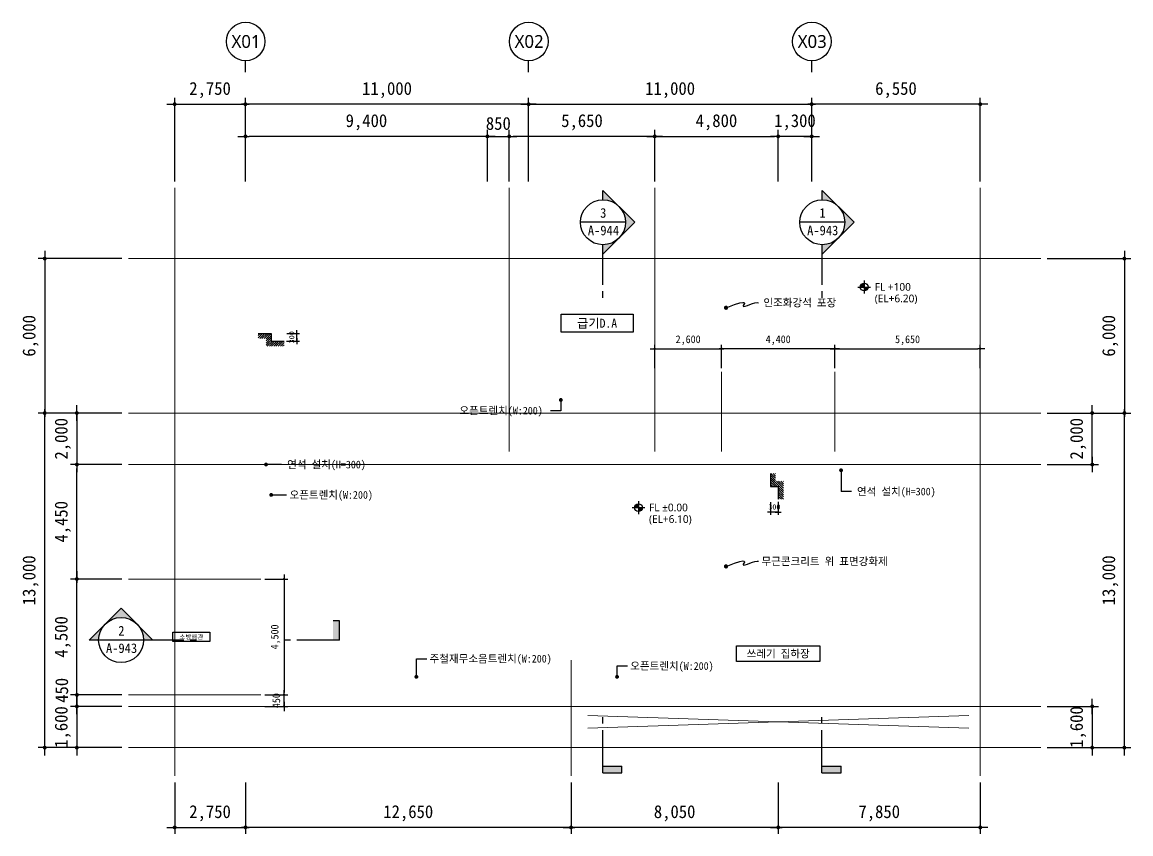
# Model space of a CAD drawing. Header units: inches. Extents: x 224105 to 519834, y 3350 to 70638.
# Drawn here: x 331417 to 374492, y 39100 to 70638 of the extents above; entities that cross this region are included whole.
import ezdxf
from ezdxf.enums import TextEntityAlignment as Align

# ---------------------------------------------------------------- set-up
doc = ezdxf.new("R2010")
doc.units = ezdxf.units.IN
doc.header["$MEASUREMENT"] = 0
doc.linetypes.add('CEN', pattern=[62, 60, -1, 0, -1])
doc.layers.get('0').update_dxf_attribs({"linetype": 'CONTINUOUS'})
for name, color, linetype, lineweight in [('A-AXIS-BUBL', 7, 'CONTINUOUS', 25), ('A-AXIS-LINE', 1, 'CEN', 15), ('A-DIMS', 7, 'CONTINUOUS', 25), ('A-ELEV-LIN3', 8, 'CONTINUOUS', 18), ('A-MKXS-LEAD', 7, 'CONTINUOUS', 25), ('A-MKXS-MAK1', 3, 'CONTINUOUS', 25), ('A-MKXS-TEXT1', 3, 'CONTINUOUS', 25), ('A-MKXS-TEXT2', 7, 'CONTINUOUS', 25), ('A-MKXX-SYMB', 7, 'CONTINUOUS', 25), ('A-XXXX-HATC', 8, 'CONTINUOUS', 18), ('A-XXXX-SYMB', 7, 'CONTINUOUS', 25), ('A-XXXX-TXT2', 3, 'CONTINUOUS', 25)]:
    doc.layers.add(name, color=color, linetype=linetype, lineweight=lineweight)
doc.styles.add('HY울릉도L', font='H2GTRE.TTF')
doc.styles.add('돋움체', font='')
doc.styles.add('맑은고딕', font='malgun.ttf')
doc.styles.get('돋움체').set_extended_font_data('DotumChe')
doc.dimstyles.new('CDIM', dxfattribs={"dimtxt": 2, "dimasz": 0.6, "dimexe": 1, "dimexo": 1, "dimgap": 1, "dimtad": 1, "dimdec": 0, "dimrnd": 0.5, "dimzin": 0, "dimdsep": 32, "dimlunit": 6, "dimtxsty": 'HY울릉도L', "dimblk1": '_CIDOT', "dimblk2": '_CIDOT', "dimsah": 1, "dimcen": 4.5, "dimclrd": 2, "dimclre": 2, "dimclrt": 7, "dimadec": 0, "dimazin": 0, "dimtfac": 1, "dimtdec": 0, "dimtix": 1, "dimtmove": 2, "dimatfit": 1, "dimldrblk": '_CIDOT', "dimfxl": 1, "dimtolj": 1, "dimtzin": 0, "dimlwd": -1, "dimarcsym": 0})

# ---------------------------------------------------------------- blocks, each defined once
blk = doc.blocks.new('_CIDOT')
at = {"color": 0, "linetype": 'ByBlock'}
blk.add_line((2, 0), (-1, 0), dxfattribs=at)
at = {"color": 0, "linetype": 'ByBlock', "const_width": 0.5}
blk.add_lwpolyline([(-0.25, 0, 1), (0.25, 0, 1)], format="xyb", close=True, dxfattribs=at)
blk = doc.blocks.new('*D125')
at = {"layer": 'A-DIMS', "lineweight": -2, "transparency": 16777216}
for p, q in [((358592, 57200), (358592, 58100)), ((362992, 57200), (362992, 58100))]:
    blk.add_line(p, q, dxfattribs=at)
at = {"layer": 'A-DIMS', "transparency": 16777216}
blk.add_line((362902, 57950), (358682, 57950), dxfattribs=at)
at = {"layer": 'A-DIMS', "transparency": 16777216, "xscale": 90, "yscale": 90, "zscale": 90, "rotation": 180}
blk.add_blockref('_CIDOT', (358592, 57950), dxfattribs=at)
at = {"layer": 'A-DIMS', "transparency": 16777216, "xscale": 90, "yscale": 90, "zscale": 90}
blk.add_blockref('_CIDOT', (362992, 57950), dxfattribs=at)
at = {"layer": 'A-DIMS', "color": 3, "transparency": 16777216, "insert": (360792, 58279), "char_height": 300, "attachment_point": 5, "style": '돋움체'}
blk.add_mtext('\\A1;4,400', dxfattribs=at)
blk = doc.blocks.new('*D126')
at = {"layer": 'A-DIMS', "lineweight": -2, "transparency": 16777216}
for p, q in [((355992, 57200), (355992, 58100)), ((358592, 57200), (358592, 58100))]:
    blk.add_line(p, q, dxfattribs=at)
at = {"layer": 'A-DIMS', "transparency": 16777216}
blk.add_line((356082, 57950), (358502, 57950), dxfattribs=at)
at = {"layer": 'A-DIMS', "transparency": 16777216, "xscale": 90, "yscale": 90, "zscale": 90, "rotation": 180}
blk.add_blockref('_CIDOT', (355992, 57950), dxfattribs=at)
at = {"layer": 'A-DIMS', "transparency": 16777216, "xscale": 90, "yscale": 90, "zscale": 90}
blk.add_blockref('_CIDOT', (358592, 57950), dxfattribs=at)
at = {"layer": 'A-DIMS', "color": 3, "transparency": 16777216, "insert": (357292, 58279), "char_height": 300, "attachment_point": 5, "style": '돋움체'}
blk.add_mtext('\\A1;2,600', dxfattribs=at)
blk = doc.blocks.new('*D127')
at = {"layer": 'A-DIMS', "lineweight": -2, "transparency": 16777216}
for p, q in [((362992, 57200), (362992, 58100)), ((368642, 57200), (368642, 58100))]:
    blk.add_line(p, q, dxfattribs=at)
at = {"layer": 'A-DIMS', "transparency": 16777216}
blk.add_line((363082, 57950), (368552, 57950), dxfattribs=at)
at = {"layer": 'A-DIMS', "transparency": 16777216, "xscale": 90, "yscale": 90, "zscale": 90, "rotation": 180}
blk.add_blockref('_CIDOT', (362992, 57950), dxfattribs=at)
at = {"layer": 'A-DIMS', "transparency": 16777216, "xscale": 90, "yscale": 90, "zscale": 90}
blk.add_blockref('_CIDOT', (368642, 57950), dxfattribs=at)
at = {"layer": 'A-DIMS', "color": 3, "transparency": 16777216, "insert": (365817, 58279), "char_height": 300, "attachment_point": 5, "style": '돋움체'}
blk.add_mtext('\\A1;5,650', dxfattribs=at)
blk = doc.blocks.new('*D128')
at = {"layer": 'A-DIMS', "lineweight": -2, "transparency": 16777216}
for p, q in [((340842, 49000), (341742, 49000)), ((340842, 44500), (341742, 44500))]:
    blk.add_line(p, q, dxfattribs=at)
at = {"layer": 'A-DIMS', "transparency": 16777216}
blk.add_line((341592, 48910), (341592, 44590), dxfattribs=at)
at = {"layer": 'A-DIMS', "transparency": 16777216, "xscale": 90, "yscale": 90, "zscale": 90}
for p, rotation in [((341592, 49000), 90), ((341592, 44500), 270)]:
    blk.add_blockref('_CIDOT', p, dxfattribs=dict(at, rotation=rotation))
at = {"layer": 'A-DIMS', "color": 3, "transparency": 16777216, "insert": (341264, 46750), "char_height": 300, "attachment_point": 5, "rotation": 90, "style": '돋움체'}
blk.add_mtext('\\A1;4,500', dxfattribs=at)
blk = doc.blocks.new('*D129')
at = {"layer": 'A-DIMS', "lineweight": -2, "transparency": 16777216}
for p, q in [((340842, 44500), (341742, 44500)), ((340842, 44050), (341742, 44050))]:
    blk.add_line(p, q, dxfattribs=at)
at = {"layer": 'A-DIMS', "transparency": 16777216}
for p, q in [((341592, 44590), (341592, 44680)), ((341592, 44050), (341592, 44500)), ((341592, 43960), (341592, 43870))]:
    blk.add_line(p, q, dxfattribs=at)
at = {"layer": 'A-DIMS', "transparency": 16777216, "xscale": 90, "yscale": 90, "zscale": 90}
for p, rotation in [((341592, 44500), 270), ((341592, 44050), 90)]:
    blk.add_blockref('_CIDOT', p, dxfattribs=dict(at, rotation=rotation))
at = {"layer": 'A-DIMS', "color": 3, "transparency": 16777216, "insert": (341292, 44275), "char_height": 300, "attachment_point": 5, "rotation": 90, "style": '돋움체'}
blk.add_mtext('\\A1;450', dxfattribs=at)
blk = doc.blocks.new('*D115')
at = {"layer": 'A-DIMS', "lineweight": -2, "transparency": 16777216}
for p, q in [((340092, 64450), (340092, 67700)), ((351092, 64450), (351092, 67700))]:
    blk.add_line(p, q, dxfattribs=at)
at = {"layer": 'A-DIMS', "transparency": 16777216}
blk.add_line((350942, 67450), (340242, 67450), dxfattribs=at)
at = {"layer": 'A-DIMS', "transparency": 16777216, "xscale": 150, "yscale": 150, "zscale": 150, "rotation": 180}
blk.add_blockref('_CIDOT', (340092, 67450), dxfattribs=at)
at = {"layer": 'A-DIMS', "transparency": 16777216, "xscale": 150, "yscale": 150, "zscale": 150}
blk.add_blockref('_CIDOT', (351092, 67450), dxfattribs=at)
at = {"layer": 'A-DIMS', "color": 3, "transparency": 16777216, "insert": (345592, 67998), "char_height": 500, "attachment_point": 5, "style": '돋움체'}
blk.add_mtext('\\A1;11,000', dxfattribs=at)
blk = doc.blocks.new('*D116')
at = {"layer": 'A-DIMS', "lineweight": -2, "transparency": 16777216}
for p, q in [((351092, 64450), (351092, 67700)), ((362092, 64450), (362092, 67700))]:
    blk.add_line(p, q, dxfattribs=at)
at = {"layer": 'A-DIMS', "transparency": 16777216}
blk.add_line((351242, 67450), (361942, 67450), dxfattribs=at)
at = {"layer": 'A-DIMS', "transparency": 16777216, "xscale": 150, "yscale": 150, "zscale": 150, "rotation": 180}
blk.add_blockref('_CIDOT', (351092, 67450), dxfattribs=at)
at = {"layer": 'A-DIMS', "transparency": 16777216, "xscale": 150, "yscale": 150, "zscale": 150}
blk.add_blockref('_CIDOT', (362092, 67450), dxfattribs=at)
at = {"layer": 'A-DIMS', "color": 3, "transparency": 16777216, "insert": (356592, 67998), "char_height": 500, "attachment_point": 5, "style": '돋움체'}
blk.add_mtext('\\A1;11,000', dxfattribs=at)
blk = doc.blocks.new('*D117')
at = {"layer": 'A-DIMS', "lineweight": -2, "transparency": 16777216}
for p, q in [((362092, 64450), (362092, 67700)), ((368642, 64450), (368642, 67700))]:
    blk.add_line(p, q, dxfattribs=at)
at = {"layer": 'A-DIMS', "transparency": 16777216}
blk.add_line((368492, 67450), (362242, 67450), dxfattribs=at)
at = {"layer": 'A-DIMS', "transparency": 16777216, "xscale": 150, "yscale": 150, "zscale": 150, "rotation": 180}
blk.add_blockref('_CIDOT', (362092, 67450), dxfattribs=at)
at = {"layer": 'A-DIMS', "transparency": 16777216, "xscale": 150, "yscale": 150, "zscale": 150}
blk.add_blockref('_CIDOT', (368642, 67450), dxfattribs=at)
at = {"layer": 'A-DIMS', "color": 3, "transparency": 16777216, "insert": (365367, 67998), "char_height": 500, "attachment_point": 5, "style": '돋움체'}
blk.add_mtext('\\A1;6,550', dxfattribs=at)
blk = doc.blocks.new('*D118')
at = {"layer": 'A-DIMS', "lineweight": -2, "transparency": 16777216}
for p, q in [((335292, 55450), (332042, 55450)), ((335292, 42450), (332042, 42450))]:
    blk.add_line(p, q, dxfattribs=at)
at = {"layer": 'A-DIMS', "transparency": 16777216}
blk.add_line((332292, 42600), (332292, 55300), dxfattribs=at)
at = {"layer": 'A-DIMS', "transparency": 16777216, "xscale": 150, "yscale": 150, "zscale": 150}
for p, rotation in [((332292, 55450), 90), ((332292, 42450), 270)]:
    blk.add_blockref('_CIDOT', p, dxfattribs=dict(at, rotation=rotation))
at = {"layer": 'A-DIMS', "color": 3, "transparency": 16777216, "insert": (331745, 48950), "char_height": 500, "attachment_point": 5, "rotation": 90, "style": '돋움체'}
blk.add_mtext('\\A1;13,000', dxfattribs=at)
blk = doc.blocks.new('*D119')
at = {"layer": 'A-DIMS', "lineweight": -2, "transparency": 16777216}
for p, q in [((335292, 61450), (332042, 61450)), ((335292, 55450), (332042, 55450))]:
    blk.add_line(p, q, dxfattribs=at)
at = {"layer": 'A-DIMS', "transparency": 16777216}
blk.add_line((332292, 61300), (332292, 55600), dxfattribs=at)
at = {"layer": 'A-DIMS', "transparency": 16777216, "xscale": 150, "yscale": 150, "zscale": 150}
for p, rotation in [((332292, 61450), 90), ((332292, 55450), 270)]:
    blk.add_blockref('_CIDOT', p, dxfattribs=dict(at, rotation=rotation))
at = {"layer": 'A-DIMS', "color": 3, "transparency": 16777216, "insert": (331745, 58450), "char_height": 500, "attachment_point": 5, "rotation": 90, "style": '돋움체'}
blk.add_mtext('\\A1;6,000', dxfattribs=at)
blk = doc.blocks.new('*D120')
at = {"layer": 'A-DIMS', "lineweight": -2, "transparency": 16777216}
for p, q in [((335292, 44050), (333292, 44050)), ((335292, 42450), (333292, 42450))]:
    blk.add_line(p, q, dxfattribs=at)
at = {"layer": 'A-DIMS', "transparency": 16777216}
for p, q in [((333542, 44200), (333542, 44350)), ((333542, 44050), (333542, 42450)), ((333542, 42300), (333542, 42150))]:
    blk.add_line(p, q, dxfattribs=at)
at = {"layer": 'A-DIMS', "transparency": 16777216, "xscale": 150, "yscale": 150, "zscale": 150}
for p, rotation in [((333542, 44050), 270), ((333542, 42450), 90)]:
    blk.add_blockref('_CIDOT', p, dxfattribs=dict(at, rotation=rotation))
at = {"layer": 'A-DIMS', "color": 3, "transparency": 16777216, "insert": (332995, 43250), "char_height": 500, "attachment_point": 5, "rotation": 90, "style": '돋움체'}
blk.add_mtext('\\A1;1,600', dxfattribs=at)
blk = doc.blocks.new('*D121')
at = {"layer": 'A-DIMS', "lineweight": -2, "transparency": 16777216}
for p, q in [((371242, 55450), (374492, 55450)), ((371242, 42450), (374492, 42450))]:
    blk.add_line(p, q, dxfattribs=at)
at = {"layer": 'A-DIMS', "transparency": 16777216}
blk.add_line((374242, 42600), (374242, 55300), dxfattribs=at)
at = {"layer": 'A-DIMS', "transparency": 16777216, "xscale": 150, "yscale": 150, "zscale": 150}
for p, rotation in [((374242, 55450), 90), ((374242, 42450), 270)]:
    blk.add_blockref('_CIDOT', p, dxfattribs=dict(at, rotation=rotation))
at = {"layer": 'A-DIMS', "color": 3, "transparency": 16777216, "insert": (373695, 48950), "char_height": 500, "attachment_point": 5, "rotation": 90, "style": '돋움체'}
blk.add_mtext('\\A1;13,000', dxfattribs=at)
blk = doc.blocks.new('*D122')
at = {"layer": 'A-DIMS', "lineweight": -2, "transparency": 16777216}
for p, q in [((371242, 61450), (374492, 61450)), ((371242, 55450), (374492, 55450))]:
    blk.add_line(p, q, dxfattribs=at)
at = {"layer": 'A-DIMS', "transparency": 16777216}
blk.add_line((374242, 61300), (374242, 55600), dxfattribs=at)
at = {"layer": 'A-DIMS', "transparency": 16777216, "xscale": 150, "yscale": 150, "zscale": 150}
for p, rotation in [((374242, 61450), 90), ((374242, 55450), 270)]:
    blk.add_blockref('_CIDOT', p, dxfattribs=dict(at, rotation=rotation))
at = {"layer": 'A-DIMS', "color": 3, "transparency": 16777216, "insert": (373695, 58450), "char_height": 500, "attachment_point": 5, "rotation": 90, "style": '돋움체'}
blk.add_mtext('\\A1;6,000', dxfattribs=at)
blk = doc.blocks.new('*D123')
at = {"layer": 'A-DIMS', "lineweight": -2, "transparency": 16777216}
for p, q in [((371242, 44050), (373242, 44050)), ((371242, 42450), (373242, 42450))]:
    blk.add_line(p, q, dxfattribs=at)
at = {"layer": 'A-DIMS', "transparency": 16777216}
for p, q in [((372992, 44200), (372992, 44350)), ((372992, 44050), (372992, 42450)), ((372992, 42300), (372992, 42150))]:
    blk.add_line(p, q, dxfattribs=at)
at = {"layer": 'A-DIMS', "transparency": 16777216, "xscale": 150, "yscale": 150, "zscale": 150}
for p, rotation in [((372992, 44050), 270), ((372992, 42450), 90)]:
    blk.add_blockref('_CIDOT', p, dxfattribs=dict(at, rotation=rotation))
at = {"layer": 'A-DIMS', "color": 3, "transparency": 16777216, "insert": (372445, 43250), "char_height": 500, "attachment_point": 5, "rotation": 90, "style": '돋움체'}
blk.add_mtext('\\A1;1,600', dxfattribs=at)
blk = doc.blocks.new('*D124')
at = {"layer": 'A-DIMS', "transparency": 16777216}
for p, q in [((372992, 55600), (372992, 55750)), ((372992, 53450), (372992, 55450)), ((372992, 53300), (372992, 53150))]:
    blk.add_line(p, q, dxfattribs=at)
at = {"layer": 'A-DIMS', "lineweight": -2, "transparency": 16777216}
for p, q in [((371242, 55450), (373242, 55450)), ((371242, 53450), (373242, 53450))]:
    blk.add_line(p, q, dxfattribs=at)
at = {"layer": 'A-DIMS', "transparency": 16777216, "xscale": 150, "yscale": 150, "zscale": 150}
for p, rotation in [((372992, 55450), 270), ((372992, 53450), 90)]:
    blk.add_blockref('_CIDOT', p, dxfattribs=dict(at, rotation=rotation))
at = {"layer": 'A-DIMS', "color": 3, "transparency": 16777216, "insert": (372445, 54450), "char_height": 500, "attachment_point": 5, "rotation": 90, "style": '돋움체'}
blk.add_mtext('\\A1;2,000', dxfattribs=at)
blk = doc.blocks.new('*D104')
at = {"layer": 'A-DIMS', "lineweight": -2, "transparency": 16777216}
for p, q in [((340092, 41100), (340092, 39100)), ((352742, 41100), (352742, 39100))]:
    blk.add_line(p, q, dxfattribs=at)
at = {"layer": 'A-DIMS', "transparency": 16777216}
blk.add_line((352592, 39350), (340242, 39350), dxfattribs=at)
at = {"layer": 'A-DIMS', "transparency": 16777216, "xscale": 150, "yscale": 150, "zscale": 150, "rotation": 180}
blk.add_blockref('_CIDOT', (340092, 39350), dxfattribs=at)
at = {"layer": 'A-DIMS', "transparency": 16777216, "xscale": 150, "yscale": 150, "zscale": 150}
blk.add_blockref('_CIDOT', (352742, 39350), dxfattribs=at)
at = {"layer": 'A-DIMS', "color": 3, "transparency": 16777216, "insert": (346417, 39898), "char_height": 500, "attachment_point": 5, "style": '돋움체'}
blk.add_mtext('\\A1;12,650', dxfattribs=at)
blk = doc.blocks.new('*D105')
at = {"layer": 'A-DIMS', "lineweight": -2, "transparency": 16777216}
for p, q in [((360792, 41100), (360792, 39100)), ((368642, 41100), (368642, 39100))]:
    blk.add_line(p, q, dxfattribs=at)
at = {"layer": 'A-DIMS', "transparency": 16777216}
blk.add_line((368492, 39350), (360942, 39350), dxfattribs=at)
at = {"layer": 'A-DIMS', "transparency": 16777216, "xscale": 150, "yscale": 150, "zscale": 150, "rotation": 180}
blk.add_blockref('_CIDOT', (360792, 39350), dxfattribs=at)
at = {"layer": 'A-DIMS', "transparency": 16777216, "xscale": 150, "yscale": 150, "zscale": 150}
blk.add_blockref('_CIDOT', (368642, 39350), dxfattribs=at)
at = {"layer": 'A-DIMS', "color": 3, "transparency": 16777216, "insert": (364717, 39898), "char_height": 500, "attachment_point": 5, "style": '돋움체'}
blk.add_mtext('\\A1;7,850', dxfattribs=at)
blk = doc.blocks.new('*D106')
at = {"layer": 'A-DIMS', "lineweight": -2, "transparency": 16777216}
for p, q in [((337342, 41100), (337342, 39100)), ((340092, 41100), (340092, 39100))]:
    blk.add_line(p, q, dxfattribs=at)
at = {"layer": 'A-DIMS', "transparency": 16777216}
blk.add_line((337492, 39350), (339942, 39350), dxfattribs=at)
at = {"layer": 'A-DIMS', "transparency": 16777216, "xscale": 150, "yscale": 150, "zscale": 150, "rotation": 180}
blk.add_blockref('_CIDOT', (337342, 39350), dxfattribs=at)
at = {"layer": 'A-DIMS', "transparency": 16777216, "xscale": 150, "yscale": 150, "zscale": 150}
blk.add_blockref('_CIDOT', (340092, 39350), dxfattribs=at)
at = {"layer": 'A-DIMS', "color": 3, "transparency": 16777216, "insert": (338717, 39898), "char_height": 500, "attachment_point": 5, "style": '돋움체'}
blk.add_mtext('\\A1;2,750', dxfattribs=at)
blk = doc.blocks.new('*D107')
at = {"layer": 'A-DIMS', "transparency": 16777216}
for p, q in [((333542, 44650), (333542, 44800)), ((333542, 44500), (333542, 44050)), ((333542, 43900), (333542, 43750))]:
    blk.add_line(p, q, dxfattribs=at)
at = {"layer": 'A-DIMS', "lineweight": -2, "transparency": 16777216}
for p, q in [((335292, 44500), (333292, 44500)), ((335292, 44050), (333292, 44050))]:
    blk.add_line(p, q, dxfattribs=at)
at = {"layer": 'A-DIMS', "transparency": 16777216, "xscale": 150, "yscale": 150, "zscale": 150}
for p, rotation in [((333542, 44500), 270), ((333542, 44050), 90)]:
    blk.add_blockref('_CIDOT', p, dxfattribs=dict(at, rotation=rotation))
at = {"layer": 'A-DIMS', "color": 3, "transparency": 16777216, "insert": (332955, 44675), "char_height": 500, "attachment_point": 5, "rotation": 90, "style": '돋움체'}
blk.add_mtext('\\A1;450', dxfattribs=at)
blk = doc.blocks.new('*D108')
at = {"layer": 'A-DIMS', "lineweight": -2, "transparency": 16777216}
for p, q in [((335292, 53450), (333292, 53450)), ((335292, 49000), (333292, 49000))]:
    blk.add_line(p, q, dxfattribs=at)
at = {"layer": 'A-DIMS', "transparency": 16777216}
blk.add_line((333542, 49150), (333542, 53300), dxfattribs=at)
at = {"layer": 'A-DIMS', "transparency": 16777216, "xscale": 150, "yscale": 150, "zscale": 150}
for p, rotation in [((333542, 53450), 90), ((333542, 49000), 270)]:
    blk.add_blockref('_CIDOT', p, dxfattribs=dict(at, rotation=rotation))
at = {"layer": 'A-DIMS', "color": 3, "transparency": 16777216, "insert": (332995, 51225), "char_height": 500, "attachment_point": 5, "rotation": 90, "style": '돋움체'}
blk.add_mtext('\\A1;4,450', dxfattribs=at)
blk = doc.blocks.new('*D109')
at = {"layer": 'A-DIMS', "lineweight": -2, "transparency": 16777216}
for p, q in [((337342, 64450), (337342, 67700)), ((340092, 64450), (340092, 67700))]:
    blk.add_line(p, q, dxfattribs=at)
at = {"layer": 'A-DIMS', "transparency": 16777216}
blk.add_line((337492, 67450), (339942, 67450), dxfattribs=at)
at = {"layer": 'A-DIMS', "transparency": 16777216, "xscale": 150, "yscale": 150, "zscale": 150, "rotation": 180}
blk.add_blockref('_CIDOT', (337342, 67450), dxfattribs=at)
at = {"layer": 'A-DIMS', "transparency": 16777216, "xscale": 150, "yscale": 150, "zscale": 150}
blk.add_blockref('_CIDOT', (340092, 67450), dxfattribs=at)
at = {"layer": 'A-DIMS', "color": 3, "transparency": 16777216, "insert": (338717, 67998), "char_height": 500, "attachment_point": 5, "style": '돋움체'}
blk.add_mtext('\\A1;2,750', dxfattribs=at)
blk = doc.blocks.new('*D110')
at = {"layer": 'A-DIMS', "lineweight": -2, "transparency": 16777216}
for p, q in [((340092, 64450), (340092, 66450)), ((349492, 64450), (349492, 66450))]:
    blk.add_line(p, q, dxfattribs=at)
at = {"layer": 'A-DIMS', "transparency": 16777216}
blk.add_line((349342, 66200), (340242, 66200), dxfattribs=at)
at = {"layer": 'A-DIMS', "transparency": 16777216, "xscale": 150, "yscale": 150, "zscale": 150, "rotation": 180}
blk.add_blockref('_CIDOT', (340092, 66200), dxfattribs=at)
at = {"layer": 'A-DIMS', "transparency": 16777216, "xscale": 150, "yscale": 150, "zscale": 150}
blk.add_blockref('_CIDOT', (349492, 66200), dxfattribs=at)
at = {"layer": 'A-DIMS', "color": 3, "transparency": 16777216, "insert": (344792, 66748), "char_height": 500, "attachment_point": 5, "style": '돋움체'}
blk.add_mtext('\\A1;9,400', dxfattribs=at)
blk = doc.blocks.new('*D111')
at = {"layer": 'A-DIMS', "lineweight": -2, "transparency": 16777216}
for p, q in [((349492, 64450), (349492, 66450)), ((350342, 64450), (350342, 66450))]:
    blk.add_line(p, q, dxfattribs=at)
at = {"layer": 'A-DIMS', "transparency": 16777216}
for p, q in [((349342, 66200), (349192, 66200)), ((349492, 66200), (350342, 66200)), ((350492, 66200), (350642, 66200))]:
    blk.add_line(p, q, dxfattribs=at)
at = {"layer": 'A-DIMS', "transparency": 16777216, "xscale": 150, "yscale": 150, "zscale": 150}
blk.add_blockref('_CIDOT', (349492, 66200), dxfattribs=at)
at = {"layer": 'A-DIMS', "transparency": 16777216, "xscale": 150, "yscale": 150, "zscale": 150, "rotation": 180}
blk.add_blockref('_CIDOT', (350342, 66200), dxfattribs=at)
at = {"layer": 'A-DIMS', "color": 3, "transparency": 16777216, "insert": (349917, 66700), "char_height": 500, "attachment_point": 5, "style": '돋움체'}
blk.add_mtext('\\A1;850', dxfattribs=at)
blk = doc.blocks.new('*D112')
at = {"layer": 'A-DIMS', "lineweight": -2, "transparency": 16777216}
for p, q in [((350342, 64450), (350342, 66450)), ((355992, 64450), (355992, 66450))]:
    blk.add_line(p, q, dxfattribs=at)
at = {"layer": 'A-DIMS', "transparency": 16777216}
blk.add_line((355842, 66200), (350492, 66200), dxfattribs=at)
at = {"layer": 'A-DIMS', "transparency": 16777216, "xscale": 150, "yscale": 150, "zscale": 150, "rotation": 180}
blk.add_blockref('_CIDOT', (350342, 66200), dxfattribs=at)
at = {"layer": 'A-DIMS', "transparency": 16777216, "xscale": 150, "yscale": 150, "zscale": 150}
blk.add_blockref('_CIDOT', (355992, 66200), dxfattribs=at)
at = {"layer": 'A-DIMS', "color": 3, "transparency": 16777216, "insert": (353167, 66748), "char_height": 500, "attachment_point": 5, "style": '돋움체'}
blk.add_mtext('\\A1;5,650', dxfattribs=at)
blk = doc.blocks.new('*D113')
at = {"layer": 'A-DIMS', "lineweight": -2, "transparency": 16777216}
for p, q in [((355992, 64450), (355992, 66450)), ((360792, 64450), (360792, 66450))]:
    blk.add_line(p, q, dxfattribs=at)
at = {"layer": 'A-DIMS', "transparency": 16777216}
blk.add_line((356142, 66200), (360642, 66200), dxfattribs=at)
at = {"layer": 'A-DIMS', "transparency": 16777216, "xscale": 150, "yscale": 150, "zscale": 150, "rotation": 180}
blk.add_blockref('_CIDOT', (355992, 66200), dxfattribs=at)
at = {"layer": 'A-DIMS', "transparency": 16777216, "xscale": 150, "yscale": 150, "zscale": 150}
blk.add_blockref('_CIDOT', (360792, 66200), dxfattribs=at)
at = {"layer": 'A-DIMS', "color": 3, "transparency": 16777216, "insert": (358392, 66748), "char_height": 500, "attachment_point": 5, "style": '돋움체'}
blk.add_mtext('\\A1;4,800', dxfattribs=at)
blk = doc.blocks.new('*D114')
at = {"layer": 'A-DIMS', "lineweight": -2, "transparency": 16777216}
for p, q in [((360792, 64450), (360792, 66450)), ((362092, 64450), (362092, 66450))]:
    blk.add_line(p, q, dxfattribs=at)
at = {"layer": 'A-DIMS', "transparency": 16777216}
for p, q in [((360642, 66200), (360492, 66200)), ((362092, 66200), (360792, 66200)), ((362242, 66200), (362392, 66200))]:
    blk.add_line(p, q, dxfattribs=at)
at = {"layer": 'A-DIMS', "transparency": 16777216, "xscale": 150, "yscale": 150, "zscale": 150}
blk.add_blockref('_CIDOT', (360792, 66200), dxfattribs=at)
at = {"layer": 'A-DIMS', "transparency": 16777216, "xscale": 150, "yscale": 150, "zscale": 150, "rotation": 180}
blk.add_blockref('_CIDOT', (362092, 66200), dxfattribs=at)
at = {"layer": 'A-DIMS', "color": 3, "transparency": 16777216, "insert": (361442, 66748), "char_height": 500, "attachment_point": 5, "style": '돋움체'}
blk.add_mtext('\\A1;1,300', dxfattribs=at)
blk = doc.blocks.new('*D101')
at = {"layer": 'A-DIMS', "lineweight": -2, "transparency": 16777216}
for p, q in [((335292, 49000), (333292, 49000)), ((335292, 44500), (333292, 44500))]:
    blk.add_line(p, q, dxfattribs=at)
at = {"layer": 'A-DIMS', "transparency": 16777216}
blk.add_line((333542, 44650), (333542, 48850), dxfattribs=at)
at = {"layer": 'A-DIMS', "transparency": 16777216, "xscale": 150, "yscale": 150, "zscale": 150}
for p, rotation in [((333542, 49000), 90), ((333542, 44500), 270)]:
    blk.add_blockref('_CIDOT', p, dxfattribs=dict(at, rotation=rotation))
at = {"layer": 'A-DIMS', "color": 3, "transparency": 16777216, "insert": (332995, 46750), "char_height": 500, "attachment_point": 5, "rotation": 90, "style": '돋움체'}
blk.add_mtext('\\A1;4,500', dxfattribs=at)
blk = doc.blocks.new('*D102')
at = {"layer": 'A-DIMS', "transparency": 16777216}
for p, q in [((333542, 55600), (333542, 55750)), ((333542, 55450), (333542, 53450)), ((333542, 53300), (333542, 53150))]:
    blk.add_line(p, q, dxfattribs=at)
at = {"layer": 'A-DIMS', "lineweight": -2, "transparency": 16777216}
for p, q in [((335292, 55450), (333292, 55450)), ((335292, 53450), (333292, 53450))]:
    blk.add_line(p, q, dxfattribs=at)
at = {"layer": 'A-DIMS', "transparency": 16777216, "xscale": 150, "yscale": 150, "zscale": 150}
for p, rotation in [((333542, 55450), 270), ((333542, 53450), 90)]:
    blk.add_blockref('_CIDOT', p, dxfattribs=dict(at, rotation=rotation))
at = {"layer": 'A-DIMS', "color": 3, "transparency": 16777216, "insert": (332995, 54450), "char_height": 500, "attachment_point": 5, "rotation": 90, "style": '돋움체'}
blk.add_mtext('\\A1;2,000', dxfattribs=at)
blk = doc.blocks.new('*D103')
at = {"layer": 'A-DIMS', "lineweight": -2, "transparency": 16777216}
for p, q in [((352742, 41100), (352742, 39100)), ((360792, 41100), (360792, 39100))]:
    blk.add_line(p, q, dxfattribs=at)
at = {"layer": 'A-DIMS', "transparency": 16777216}
blk.add_line((360642, 39350), (352892, 39350), dxfattribs=at)
at = {"layer": 'A-DIMS', "transparency": 16777216, "xscale": 150, "yscale": 150, "zscale": 150, "rotation": 180}
blk.add_blockref('_CIDOT', (352742, 39350), dxfattribs=at)
at = {"layer": 'A-DIMS', "transparency": 16777216, "xscale": 150, "yscale": 150, "zscale": 150}
blk.add_blockref('_CIDOT', (360792, 39350), dxfattribs=at)
at = {"layer": 'A-DIMS', "color": 3, "transparency": 16777216, "insert": (356767, 39898), "char_height": 500, "attachment_point": 5, "style": '돋움체'}
blk.add_mtext('\\A1;8,050', dxfattribs=at)
blk = doc.blocks.new('*D151')
at = {"layer": 'A-DIMS', "lineweight": -2, "transparency": 16777216}
for p, q in [((360492, 51988), (360492, 51501)), ((360792, 52000), (360792, 51501))]:
    blk.add_line(p, q, dxfattribs=at)
at = {"layer": 'A-DIMS', "transparency": 16777216}
for p, q in [((360432, 51601), (360372, 51601)), ((360792, 51601), (360492, 51601)), ((360852, 51601), (360912, 51601))]:
    blk.add_line(p, q, dxfattribs=at)
at = {"layer": 'A-DIMS', "transparency": 16777216, "xscale": 60, "yscale": 60, "zscale": 60}
blk.add_blockref('_CIDOT', (360492, 51601), dxfattribs=at)
at = {"layer": 'A-DIMS', "transparency": 16777216, "xscale": 60, "yscale": 60, "zscale": 60, "rotation": 180}
blk.add_blockref('_CIDOT', (360792, 51601), dxfattribs=at)
at = {"layer": 'A-DIMS', "color": 3, "transparency": 16777216, "insert": (360642, 51801), "char_height": 200, "attachment_point": 5, "style": '돋움체'}
blk.add_mtext('\\A1;300', dxfattribs=at)
blk = doc.blocks.new('*D152')
at = {"layer": 'A-DIMS', "transparency": 16777216}
for p, q in [((342091, 58604), (342091, 58664)), ((342091, 58244), (342091, 58544)), ((342091, 58184), (342091, 58124))]:
    blk.add_line(p, q, dxfattribs=at)
at = {"layer": 'A-DIMS', "lineweight": -2, "transparency": 16777216}
for p, q in [((341692, 58244), (342191, 58244)), ((341704, 58544), (342191, 58544))]:
    blk.add_line(p, q, dxfattribs=at)
at = {"layer": 'A-DIMS', "transparency": 16777216, "xscale": 60, "yscale": 60, "zscale": 60}
for p, rotation in [((342091, 58544), 270), ((342091, 58244), 90)]:
    blk.add_blockref('_CIDOT', p, dxfattribs=dict(at, rotation=rotation))
at = {"layer": 'A-DIMS', "color": 3, "transparency": 16777216, "insert": (341891, 58394), "char_height": 200, "attachment_point": 5, "rotation": 90, "style": '돋움체'}
blk.add_mtext('\\A1;300', dxfattribs=at)

msp = doc.modelspace()

# ---------------------------------------------------------------- hatches: boundary and pattern name
at = {"layer": 'A-MKXS-MAK1'}
h = msp.add_hatch(color=256, dxfattribs=at)
h.paths.add_polyline_path([(355221.1, 62862.6), (354602.4, 62243.9, 0.4142136), (354602.4, 63481.3)])
h.paths.add_polyline_path([(354602.4, 62243.9), (353983.6, 61625.2), (353983.6, 61987.6, 0.1989124)])
h.paths.add_polyline_path([(354602.4, 63481.3, 0.1989124), (353983.6, 63737.6), (353983.6, 64100)])
h = msp.add_hatch(color=256, dxfattribs=at)
h.paths.add_polyline_path([(363740.8, 62862.6), (363122, 62243.9, 0.4142136), (363122, 63481.3)])
h.paths.add_polyline_path([(363122, 62243.9), (362503.3, 61625.2), (362503.3, 61987.6, 0.1989124)])
h.paths.add_polyline_path([(363122, 63481.3, 0.1989124), (362503.3, 63737.6), (362503.3, 64100)])
h = msp.add_hatch(color=256, dxfattribs=at)
h.paths.add_polyline_path([(335260.4, 47867.5), (335879.1, 47248.8, 0.4142136), (334641.6, 47248.8)])
h.paths.add_polyline_path([(335879.1, 47248.8), (336497.8, 46630), (336135.4, 46630, 0.1989124)])
h.paths.add_polyline_path([(334641.6, 47248.8, 0.1989124), (334385.4, 46630), (334022.9, 46630)])
for points in [[(343499.7, 47380), (343749.7, 47380), (343749.7, 46630), (343499.7, 46630)], [(354721.8, 41725), (354721.8, 41475), (353971.8, 41475), (353971.8, 41725)], [(363241.5, 41725), (363241.5, 41475), (362491.5, 41475), (362491.5, 41725)]]:
    msp.add_hatch(color=256, dxfattribs=at).paths.add_polyline_path(points)
at = {"layer": 'A-XXXX-HATC'}
h = msp.add_hatch(dxfattribs=at)
h.set_pattern_fill('BRICK', color=256, scale=60.000001, style=0)
h.set_pattern_definition([(45, (233228.8, -22088.91), (-42.426407, 42.426407), [])])
h.paths.add_polyline_path([(340892.2, 58343.9), (340892.2, 58043.9), (341592.2, 58043.9), (341592.2, 58243.9), (341092.2, 58243.9), (341092.2, 58543.9), (340592.2, 58543.9), (340591.9, 58343.9)])
h = msp.add_hatch(dxfattribs=at)
h.set_pattern_fill('BRICK', color=256, scale=60.000001, angle=90, style=0)
h.set_pattern_definition([(135, (441125.057, -55263.38), (-42.426407, -42.426407), [])])
h.paths.add_polyline_path([(360692.2, 52800), (360992.2, 52800), (360992.2, 52100), (360792.2, 52100), (360792.2, 52600), (360492.2, 52600), (360492.2, 53100), (360692.2, 53100.3)])
at = {"layer": 'A-XXXX-SYMB'}
h = msp.add_hatch(color=256, dxfattribs=at)
h.paths.add_polyline_path([(364133.3, 60495.1, 0.4142136), (363983.3, 60345.1), (364133.3, 60345.1)])
h.paths.add_polyline_path([(364283.3, 60345.1), (364133.3, 60345.1), (364133.3, 60195.1, 0.4142136)])
h = msp.add_hatch(color=256, dxfattribs=at)
h.paths.add_polyline_path([(355362.6, 51923.6, 0.4142136), (355212.6, 51773.6), (355362.6, 51773.6)])
h.paths.add_polyline_path([(355512.6, 51773.6), (355362.6, 51773.6), (355362.6, 51623.6, 0.4142136)])

# ---------------------------------------------------------------- linework, layer by layer
at = {"layer": 'A-AXIS-BUBL', "ltscale": 0.2}
for p, q in [((340092.2, 68700), (340092.2, 69137.6)), ((351092.2, 68700), (351092.2, 69137.6)), ((362092.2, 68700), (362092.2, 69137.6))]:
    msp.add_line(p, q, dxfattribs=at)
for centre in [(340099.6, 69887.5), (351099.6, 69887.5), (362099.6, 69887.5)]:
    msp.add_circle(centre, 750, dxfattribs=at)
at = {"layer": 'A-AXIS-LINE'}
for p, q in [((337342.2, 41350), (337342.2, 64200)), ((350342.2, 53950), (350342.2, 64200)), ((355992.2, 53950), (355992.2, 64200)), ((368642.2, 41350), (368642.2, 64200)), ((370992.2, 61450), (335542.2, 61450)), ((358592.2, 53950), (358592.2, 57050)), ((362992.2, 53950), (362992.2, 57050)), ((370992.2, 55450), (335542.2, 55450)), ((370992.2, 53450), (335542.2, 53450)), ((340692.2, 49000), (335542.2, 49000)), ((352742.2, 41350), (352742.2, 45850)), ((340692.2, 44500), (335542.2, 44500)), ((370992.2, 44050), (335542.2, 44050)), ((370992.2, 42450), (335542.2, 42450))]:
    msp.add_line(p, q, dxfattribs=at)
at = {"layer": 'A-ELEV-LIN3'}
for p, q in [((353392.2, 43200), (368192.2, 43700)), ((368192.2, 43200), (353392.2, 43700))]:
    msp.add_line(p, q, dxfattribs=at)
at = {"layer": 'A-MKXS-LEAD'}
for p, q in [((340892.2, 53450), (340892.2, 53450)), ((341492.2, 53450), (340892.2, 53450)), ((363233.8, 53225.5), (363233.8, 52400.8)), ((363633.8, 52400.8), (363233.8, 52400.8))]:
    msp.add_line(p, q, dxfattribs=at)
for points, const_width in [([(358722.2, 59544.9, 1), (358805.2, 59536.6, 1)], 80), ([(352308.4, 55958.6, -1), (352383.4, 55958.6, -1)], 75), ([(340854.7, 53450, 1), (340929.7, 53450, 1)], 75), ([(363196.3, 53225.5, 1), (363271.3, 53225.5, 1)], 75), ([(341054.7, 52270.3, 1), (341129.7, 52270.3, 1)], 75), ([(358722.2, 49495, 1), (358805.2, 49486.7, 1)], 80), ([(346696, 45200, 1), (346771, 45200, 1)], 75), ([(354493, 45200, 1), (354568, 45200, 1)], 75)]:
    msp.add_lwpolyline(points, format="xyb", close=True, dxfattribs=dict(at, const_width=const_width))
for points in [[(358763.7, 59540.7), (359089.5, 59663.6), (359301.9, 59729.9), (359422.7, 59751.4), (359474, 59739.8), (359477.8, 59706.8), (359456.2, 59664.1), (359431.1, 59623.4), (359424.6, 59596.5), (359453.4, 59592.1), (359513.8, 59606.8), (359596.7, 59634.1), (359693, 59667.8), (359793.7, 59701.5), (359889.7, 59728.7), (359972.1, 59743.1), (360031.6, 59738.3)], [(352345.9, 55958.6), (352345.9, 55537.4), (351945.3, 55537.4)], [(341092.2, 52270.3), (341092.2, 52270.3), (341693.1, 52270.3)], [(358763.7, 49490.9), (359089.5, 49613.7), (359301.9, 49680), (359422.7, 49701.5), (359474, 49689.9), (359477.8, 49656.9), (359456.2, 49614.2), (359431.1, 49573.6), (359424.6, 49546.7), (359453.4, 49542.3), (359513.8, 49556.9), (359596.7, 49584.3), (359693, 49618), (359793.7, 49651.6), (359889.7, 49678.8), (359972.1, 49693.2), (360031.6, 49688.4)], [(346733.5, 45200), (346733.5, 45906), (347134.1, 45906)], [(354530.5, 45200), (354530.5, 45621.2), (354931.1, 45621.2)]]:
    msp.add_lwpolyline(points, dxfattribs=at)
at = {"layer": 'A-MKXS-MAK1'}
for p, q in [((353983.6, 64100), (355221.1, 62862.6)), ((353983.6, 63737.6), (353983.6, 64100)), ((362503.3, 64100), (363740.8, 62862.6)), ((362503.3, 63737.6), (362503.3, 64100)), ((354858.6, 62862.6), (353108.6, 62862.6)), ((353983.6, 61625.2), (355221.1, 62862.6)), ((363378.3, 62862.6), (361628.3, 62862.6)), ((362503.3, 61625.2), (363740.8, 62862.6)), ((353983.6, 60430.7), (353983.6, 61987.6)), ((362503.3, 60430.7), (362503.3, 61987.6)), ((353983.6, 59930.7), (353983.6, 60180.7)), ((362503.3, 59930.7), (362503.3, 60180.7)), ((334022.9, 46630), (335260.4, 47867.5)), ((336497.8, 46630), (335260.4, 47867.5)), ((343749.7, 47380), (343499.7, 47380)), ((343749.7, 46630), (343749.7, 47380)), ((334385.4, 46630), (334022.9, 46630)), ((336135.4, 46630), (334385.4, 46630)), ((337692.2, 46630), (336135.4, 46630)), ((338192.2, 46630), (337942.2, 46630)), ((341842.2, 46630), (341592.2, 46630)), ((343749.7, 46630), (342092.2, 46630)), ((353971.8, 43382.5), (353971.8, 43632.5)), ((362491.5, 43382.5), (362491.5, 43632.5)), ((353971.8, 41475), (353971.8, 43132.5)), ((362491.5, 41475), (362491.5, 43132.5)), ((353971.8, 41725), (354721.8, 41725)), ((353971.8, 41475), (354721.8, 41475)), ((354721.8, 41475), (354721.8, 41725)), ((362491.5, 41725), (363241.5, 41725)), ((362491.5, 41475), (363241.5, 41475)), ((363241.5, 41475), (363241.5, 41725))]:
    msp.add_line(p, q, dxfattribs=at)
for centre in [(353983.6, 62862.6), (362503.3, 62862.6), (335260.4, 46630)]:
    msp.add_circle(centre, 875, dxfattribs=at)
at = {"layer": 'A-MKXX-SYMB'}
for points in [[(355154.1, 58589.9), (352354.1, 58589.9), (352354.1, 59289.9), (355154.1, 59289.9)], [(338712.2, 46570), (337272.2, 46570), (337272.2, 46930), (338712.2, 46930)], [(362408.9, 45800), (359175.5, 45800), (359175.5, 46400), (362408.9, 46400)]]:
    msp.add_lwpolyline(points, close=True, dxfattribs=at)
at = {"layer": 'A-XXXX-SYMB'}
for p, q in [((363883.3, 60345.1), (364383.3, 60345.1)), ((364133.3, 60595.1), (364133.3, 60095.1)), ((355112.6, 51773.6), (355612.6, 51773.6)), ((355362.6, 52023.6), (355362.6, 51523.6))]:
    msp.add_line(p, q, dxfattribs=at)
for points in [[(340592.2, 58543.9), (341092.2, 58543.9), (341092.2, 58243.9), (341592.2, 58243.9)], [(360492.2, 53100), (360492.2, 52600), (360792.2, 52600), (360792.2, 52100)]]:
    msp.add_lwpolyline(points, dxfattribs=at)
for centre in [(364133.3, 60345.1), (355362.6, 51773.6)]:
    msp.add_circle(centre, 150, dxfattribs=at)

# ---------------------------------------------------------------- texts
at = {"layer": 'A-MKXS-TEXT1', "style": '돋움체'}
for s, p in [('오픈트렌치(W:200)', (348403.5, 55543.8)), ('연석 설치(H=300)', (341711.6, 53450)), ('연석 설치(H=300)', (363853.2, 52400.8)), ('오픈트렌치(W:200)', (341805.1, 52270.3)), ('무근콘크리트 위 표면강화제', (360142.4, 49688.4)), ('주철재무소음트렌치(W:200)', (347246.1, 45906)), ('오픈트렌치(W:200)', (355043.1, 45621.2))]:
    msp.add_text(s, height=300, dxfattribs=at).set_placement(p, align=Align.MIDDLE_LEFT)
at = {"layer": 'A-MKXS-TEXT2', "style": '돋움체'}
for s, p in [('3', (353994.1, 63223.2)), ('1', (362513.8, 63223.2)), ('A-944', (354001.3, 62543.3)), ('A-943', (362521, 62543.3)), ('2', (335270.8, 46990.7)), ('A-943', (335278.1, 46310.7))]:
    msp.add_text(s, height=375, dxfattribs=at).set_placement(p, align=Align.MIDDLE)
at = {"layer": 'A-XXXX-TXT2', "ltscale": 0.2, "style": '맑은고딕'}
for s, p in [('X01', (340113.5, 69887.9)), ('X02', (351113.5, 69887.9)), ('X03', (362113.5, 69887.9))]:
    msp.add_text(s, height=500, dxfattribs=at).set_placement(p, align=Align.MIDDLE_CENTER)
at = {"layer": 'A-XXXX-TXT2'}
for s, style, p in [('FL +100', '맑은고딕', (364543.8, 60352.1)), ('인조화강석 포장', '돋움체', (360216.2, 59738.3)), ('(EL+6.20)', '맑은고딕', (364543.8, 59902.1)), ('FL %%P0.00', '맑은고딕', (355773.1, 51780.6)), ('(EL+6.10)', '맑은고딕', (355773.1, 51330.6))]:
    msp.add_text(s, height=300, dxfattribs=dict(at, style=style)).set_placement(p, align=Align.MIDDLE_LEFT)
at = {"layer": 'A-XXXX-TXT2', "style": '돋움체'}
for s, height, p in [('급기D.A', 350, (353754.1, 58939.9)), ('소방배관', 180, (337992.2, 46750)), ('쓰레기 집하장', 300, (360792.2, 46100))]:
    msp.add_text(s, height=height, dxfattribs=at).set_placement(p, align=Align.MIDDLE_CENTER)

# ---------------------------------------------------------------- dimensions: what is measured, and where the dimension line sits
at = {"layer": 'A-DIMS'}
for base, p1, p2, override, picture, middle in [((340092.2, 67450), (337342.2, 64200), (340092.2, 64200), {"dimscale": 250, "dimtxsty": '돋움체', "dimclrd": 256, "dimclre": 256, "dimclrt": 3}, '*D109', (338717.2, 67997.6)), ((362092.2, 67450), (351092.2, 64200), (362092.2, 64200), {"dimscale": 250, "dimtxsty": '돋움체', "dimclrd": 256, "dimclre": 256, "dimclrt": 3}, '*D116', (356592.2, 67997.6)), ((350342.2, 66200), (349492.2, 64200), (350342.2, 64200), {"dimscale": 250, "dimtxsty": '돋움체', "dimclrd": 256, "dimclre": 256, "dimclrt": 3}, '*D111', (349917.2, 66700.4)), ((360792.2, 66200), (355992.2, 64200), (360792.2, 64200), {"dimscale": 250, "dimtxsty": '돋움체', "dimclrd": 256, "dimclre": 256, "dimclrt": 3}, '*D113', (358392.2, 66747.6)), ((358592.2, 57950), (355992.2, 57050), (358592.2, 57050), {"dimscale": 150, "dimtxsty": '돋움체', "dimclrd": 256, "dimclre": 256, "dimclrt": 3}, '*D126', (357292.2, 58278.6)), ((368642.2, 57950), (362992.2, 57050), (368642.2, 57050), {"dimscale": 150, "dimtxsty": '돋움체', "dimclrd": 256, "dimclre": 256, "dimclrt": 3}, '*D127', (365817.2, 58278.6)), ((340092.2, 39350), (337342.2, 41350), (340092.2, 41350), {"dimscale": 250, "dimtxsty": '돋움체', "dimclrd": 256, "dimclre": 256, "dimclrt": 3}, '*D106', (338717.2, 39897.6))]:
    dim = msp.add_linear_dim(base=base, p1=p1, p2=p2, dimstyle='CDIM', override=override, dxfattribs=at)
    dim.commit()
    dim.dimension.update_dxf_attribs({"geometry": picture, "text_midpoint": middle})
for base, p1, p2, angle, override, picture, middle in [((340092.2, 67450), (351092.2, 64200), (340092.2, 64200), 180, {"dimscale": 250, "dimtxsty": '돋움체', "dimclrd": 256, "dimclre": 256, "dimclrt": 3}, '*D115', (345592.2, 67997.6)), ((362092.2, 67450), (368642.2, 64200), (362092.2, 64200), 180, {"dimscale": 250, "dimtxsty": '돋움체', "dimclrd": 256, "dimclre": 256, "dimclrt": 3}, '*D117', (365367.2, 67997.6)), ((340092.2, 66200), (349492.2, 64200), (340092.2, 64200), 180, {"dimscale": 250, "dimtxsty": '돋움체', "dimclrd": 256, "dimclre": 256, "dimclrt": 3}, '*D110', (344792.2, 66747.6)), ((350342.2, 66200), (355992.2, 64200), (350342.2, 64200), 180, {"dimscale": 250, "dimtxsty": '돋움체', "dimclrd": 256, "dimclre": 256, "dimclrt": 3}, '*D112', (353167.2, 66747.6)), ((360792.2, 66200), (362092.2, 64200), (360792.2, 64200), 180, {"dimscale": 250, "dimtxsty": '돋움체', "dimclrd": 256, "dimclre": 256, "dimclrt": 3}, '*D114', (361442.2, 66747.6)), ((332292.2, 55450), (335542.2, 61450), (335542.2, 55450), 270, {"dimscale": 250, "dimtxsty": '돋움체', "dimclrd": 256, "dimclre": 256, "dimclrt": 3}, '*D119', (331744.6, 58450)), ((374242.2, 55450), (370992.2, 61450), (370992.2, 55450), 270, {"dimscale": 250, "dimtxsty": '돋움체', "dimclrd": 256, "dimclre": 256, "dimclrt": 3}, '*D122', (373694.6, 58450)), ((342091.2, 58543.9), (341592.2, 58243.9), (341604.5, 58543.9), 90, {"dimscale": 100, "dimtxsty": '돋움체', "dimclrd": 256, "dimclre": 256, "dimclrt": 3}, '*D152', (341891.1, 58393.9)), ((358592.2, 57950), (362992.2, 57050), (358592.2, 57050), 180, {"dimscale": 150, "dimtxsty": '돋움체', "dimclrd": 256, "dimclre": 256, "dimclrt": 3}, '*D125', (360792.2, 58278.6)), ((332292.2, 55450), (335542.2, 42450), (335542.2, 55450), 90, {"dimscale": 250, "dimtxsty": '돋움체', "dimclrd": 256, "dimclre": 256, "dimclrt": 3}, '*D118', (331744.6, 48950)), ((333542.2, 53450), (335542.2, 55450), (335542.2, 53450), 270, {"dimscale": 250, "dimtxsty": '돋움체', "dimclrd": 256, "dimclre": 256, "dimclrt": 3}, '*D102', (332994.6, 54450)), ((374242.2, 55450), (370992.2, 42450), (370992.2, 55450), 90, {"dimscale": 250, "dimtxsty": '돋움체', "dimclrd": 256, "dimclre": 256, "dimclrt": 3}, '*D121', (373694.6, 48950)), ((372992.2, 55450), (370992.2, 53450), (370992.2, 55450), 90, {"dimscale": 250, "dimtxsty": '돋움체', "dimclrd": 256, "dimclre": 256, "dimclrt": 3}, '*D124', (372444.6, 54450)), ((333542.2, 53450), (335542.2, 49000), (335542.2, 53450), 90, {"dimscale": 250, "dimtxsty": '돋움체', "dimclrd": 256, "dimclre": 256, "dimclrt": 3}, '*D108', (332994.6, 51225)), ((360492.2, 51601), (360792.2, 52100), (360492.2, 52087.8), 180, {"dimscale": 100, "dimtxsty": '돋움체', "dimclrd": 256, "dimclre": 256, "dimclrt": 3}, '*D151', (360642.2, 51801.1)), ((333542.2, 49000), (335542.2, 44500), (335542.2, 49000), 90, {"dimscale": 250, "dimtxsty": '돋움체', "dimclrd": 256, "dimclre": 256, "dimclrt": 3}, '*D101', (332994.6, 46750)), ((341592.2, 44500), (340692.2, 49000), (340692.2, 44500), 270, {"dimscale": 150, "dimtxsty": '돋움체', "dimclrd": 256, "dimclre": 256, "dimclrt": 3}, '*D128', (341263.7, 46750)), ((341592.2, 44500), (340692.2, 44050), (340692.2, 44500), 90, {"dimscale": 150, "dimtxsty": '돋움체', "dimclrd": 256, "dimclre": 256, "dimclrt": 3}, '*D129', (341292, 44275)), ((333542.2, 42450), (335542.2, 44050), (335542.2, 42450), 270, {"dimscale": 250, "dimtxsty": '돋움체', "dimclrd": 256, "dimclre": 256, "dimclrt": 3}, '*D120', (332994.6, 43250)), ((372992.2, 42450), (370992.2, 44050), (370992.2, 42450), 270, {"dimscale": 250, "dimtxsty": '돋움체', "dimclrd": 256, "dimclre": 256, "dimclrt": 3}, '*D123', (372444.6, 43250)), ((340092.2, 39350), (352742.2, 41350), (340092.2, 41350), 180, {"dimscale": 250, "dimtxsty": '돋움체', "dimclrd": 256, "dimclre": 256, "dimclrt": 3}, '*D104', (346417.2, 39897.6)), ((352742.2, 39350), (360792.2, 41350), (352742.2, 41350), 180, {"dimscale": 250, "dimtxsty": '돋움체', "dimclrd": 256, "dimclre": 256, "dimclrt": 3}, '*D103', (356767.2, 39897.6)), ((360792.2, 39350), (368642.2, 41350), (360792.2, 41350), 180, {"dimscale": 250, "dimtxsty": '돋움체', "dimclrd": 256, "dimclre": 256, "dimclrt": 3}, '*D105', (364717.2, 39897.6))]:
    dim = msp.add_linear_dim(base=base, p1=p1, p2=p2, angle=angle, dimstyle='CDIM', override=override, dxfattribs=at)
    dim.commit()
    dim.dimension.update_dxf_attribs({"geometry": picture, "text_midpoint": middle})
dim = msp.add_linear_dim(base=(333542.2, 44050), p1=(335542.2, 44500), p2=(335542.2, 44050), angle=270, dimstyle='CDIM', override={"dimscale": 250, "dimtxsty": '돋움체', "dimclrd": 256, "dimclre": 256, "dimclrt": 3}, dxfattribs=at)
dim.commit()
dim.dimension.update_dxf_attribs({"geometry": '*D107', "text_midpoint": (332955.3, 44675), "dimtype": 160})

doc.saveas('drawing.dxf')
